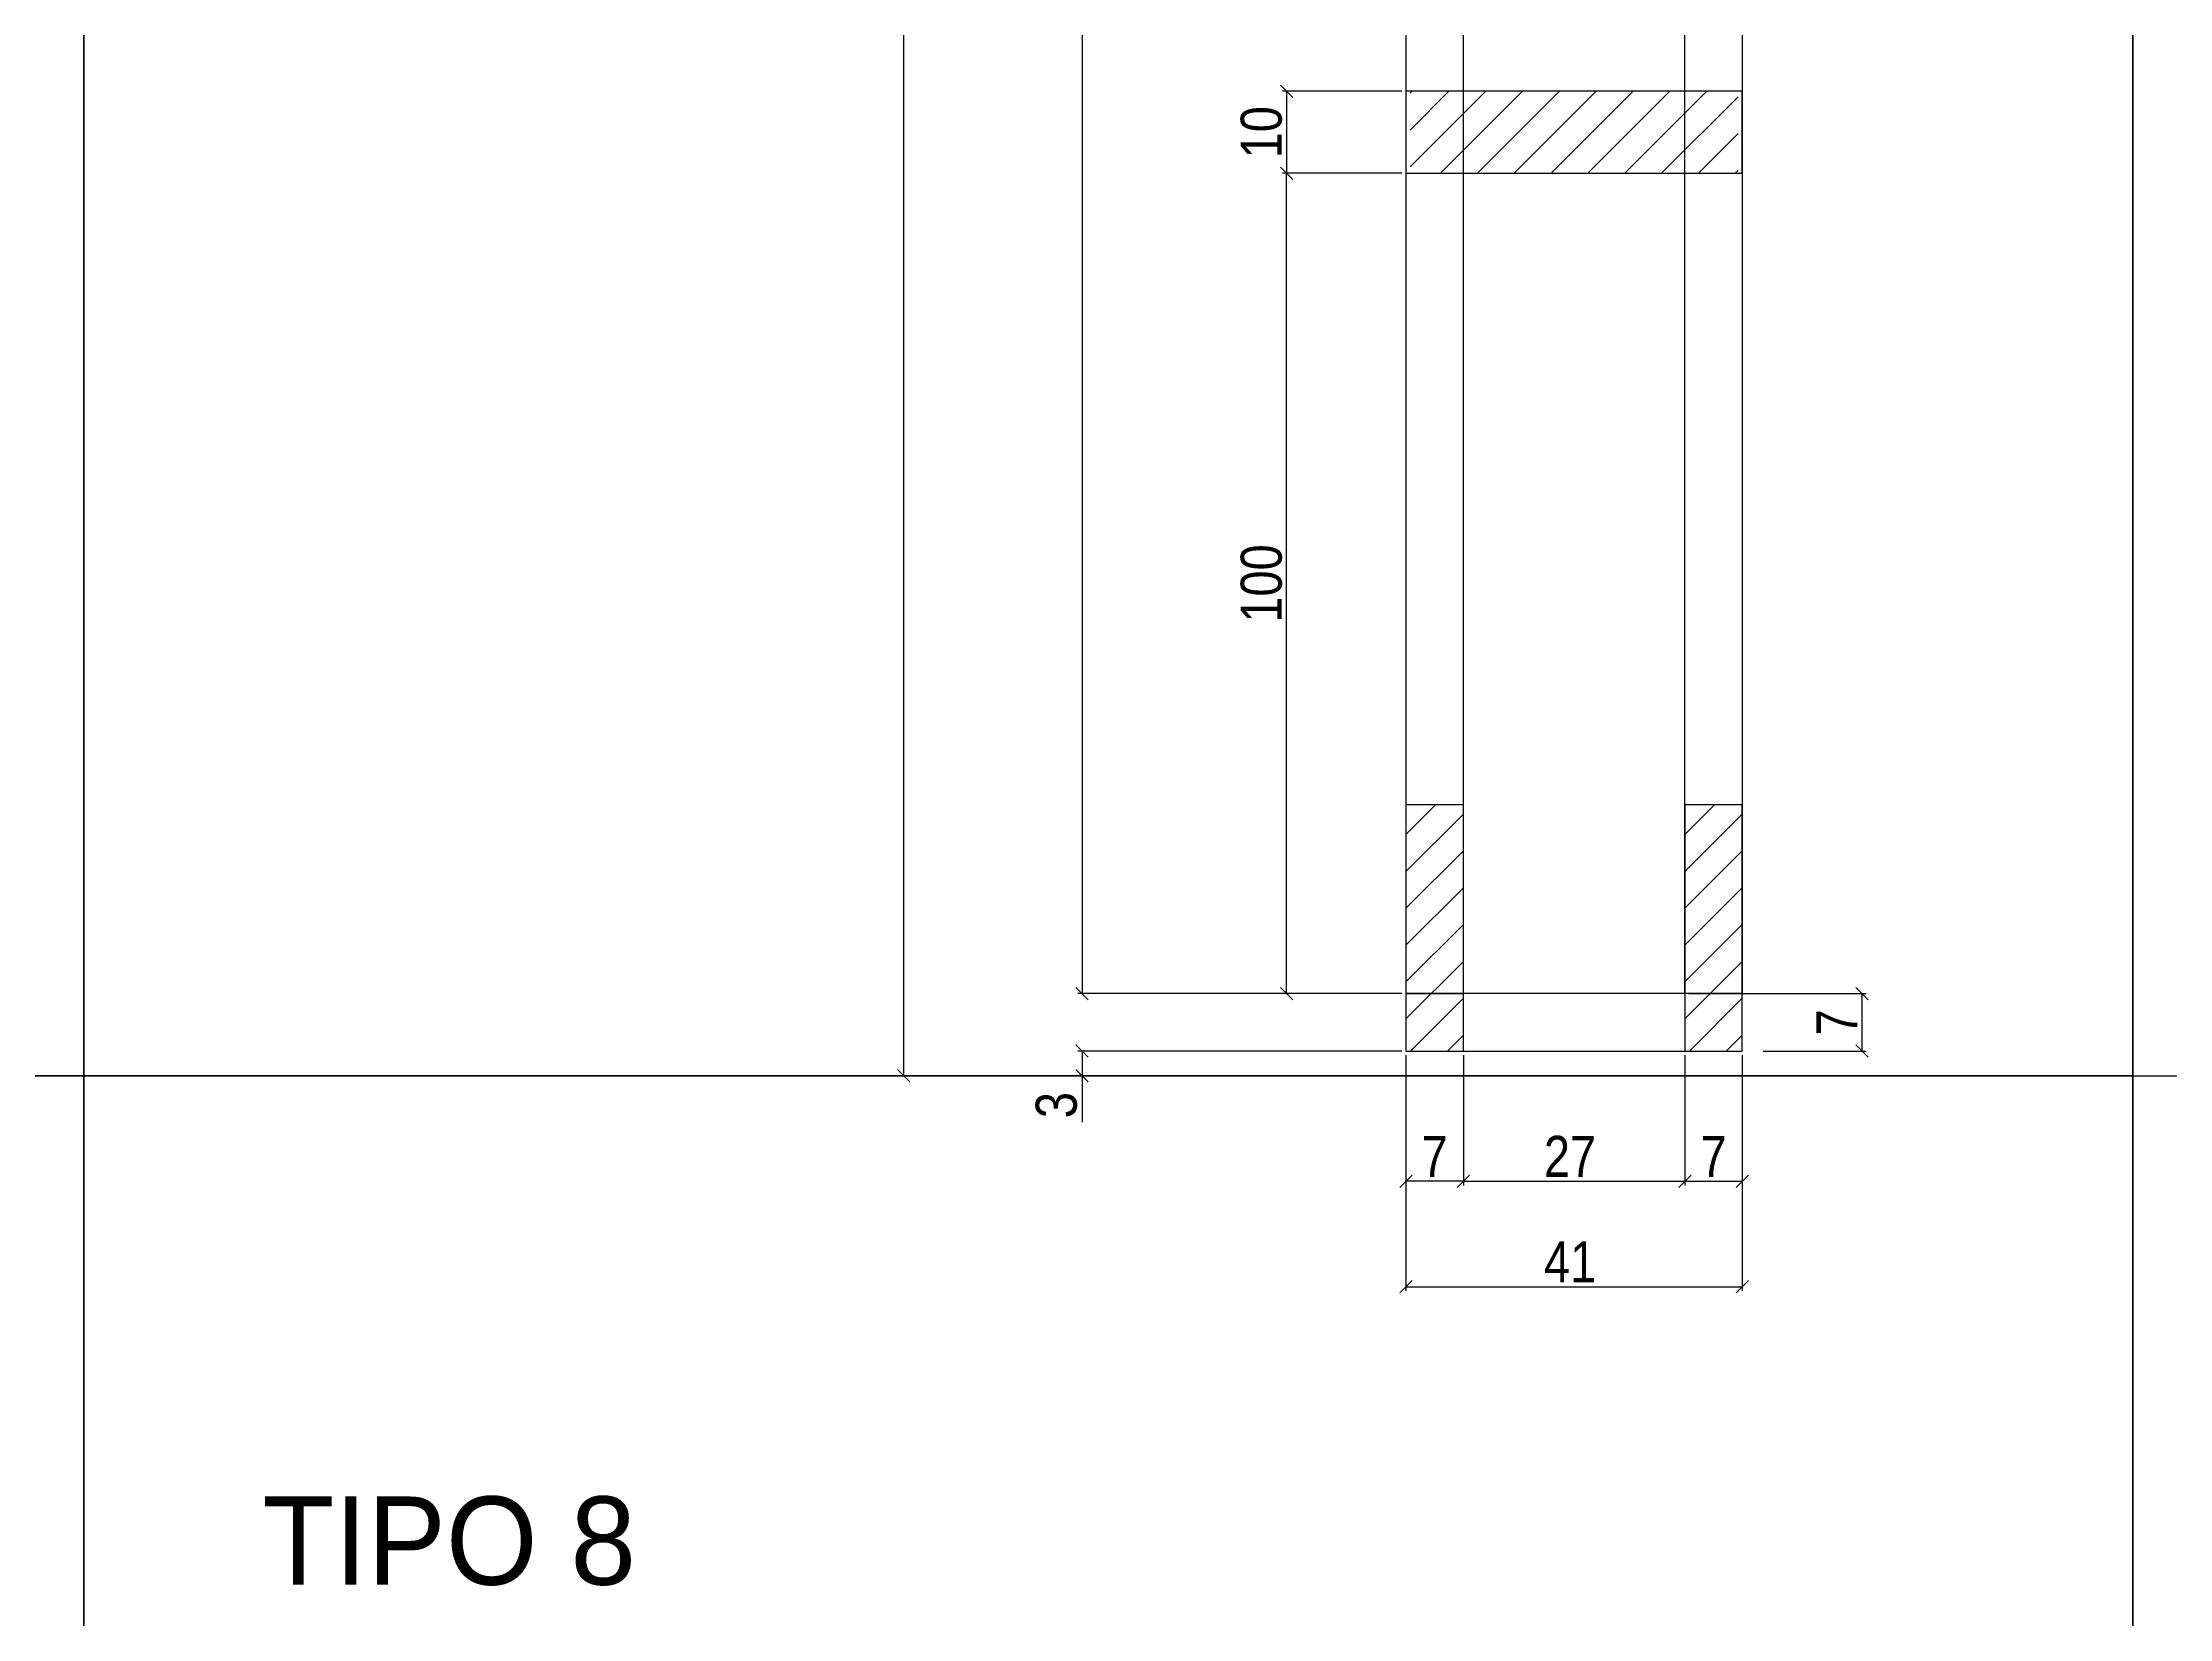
# Model space of a CAD drawing. Header units: millimetres. Extents: x 3247 to 10920, y 704 to 3817.
# Drawn here: x 3736 to 4255, y 2248 to 2633 of the extents above; entities that cross this region are included whole.
import ezdxf

# ---------------------------------------------------------------- set-up
doc = ezdxf.new("R2010")
doc.units = ezdxf.units.MM
for name, color, linetype in [('1', 1, 'Continuous'), ('COTA', 241, 'Continuous'), ('Painéis', 200, 'Continuous'), ('SARR_7x7', 40, 'Continuous'), ('TIRAS REESCORAMENTO', 252, 'Continuous'), ('VIGAS', 3, 'Continuous')]:
    doc.layers.add(name, color=color, linetype=linetype)
doc.styles.add('COTA TECNICA 2X', font='techl___.ttf', dxfattribs={"height": 10})
doc.styles.add('ROMAS860', font='ROMAS860.SHX', dxfattribs={"height": 8.5})
doc.dimstyles.new('SECAO', dxfattribs={"dimscale": 0.333333, "dimtxt": 5, "dimasz": 9, "dimexe": 3, "dimexo": 3, "dimgap": 3, "dimtad": 1, "dimdec": 1, "dimlfac": 0.5, "dimzin": 12, "dimdsep": 46, "dimtxsty": 'COTA TECNICA 2X', "dimblk1": 'OBLIQUE', "dimblk2": 'OBLIQUE', "dimsah": 1, "dimcen": 0.9, "dimclrd": 4, "dimclre": 4, "dimclrt": 240, "dimadec": 1, "dimazin": 3, "dimtfac": 1, "dimtdec": 1, "dimtmove": 0, "dimatfit": 3, "dimfxl": 1, "dimtolj": 1, "dimtzin": 12, "dimarcsym": 0})

# ---------------------------------------------------------------- blocks, each defined once
blk = doc.blocks.new('_Oblique')
at = {"layer": '1', "color": 0, "lineweight": -2}
blk.add_line((-0.5, -0.5), (0.5, 0.5), dxfattribs=at)
blk = doc.blocks.new('*D164')
at = {"layer": 'COTA', "color": 4, "lineweight": -2, "transparency": 16777216}
for p, q in [((4067.52, 2934.89), (3988.56, 2934.89)), ((3989.56, 2934.89), (3989.56, 2400.8)), ((4067.52, 2400.8), (3988.56, 2400.8))]:
    blk.add_line(p, q, dxfattribs=at)
at = {"layer": 'Defpoints', "color": 0, "transparency": 16777216}
for p in [(4068.52, 2934.89), (3989.56, 2400.8), (4068.52, 2400.8)]:
    blk.add_point(p, dxfattribs=at)
at = {"layer": 'COTA', "color": 4, "lineweight": -2, "transparency": 16777216, "xscale": 3, "yscale": 3, "zscale": 3}
for p, rotation in [((3989.56, 2934.89), 90), ((3989.56, 2400.8), 270)]:
    blk.add_blockref('_Oblique', p, dxfattribs=dict(at, rotation=rotation))
at = {"layer": 'COTA', "color": 240, "transparency": 16777216, "insert": (3983.46, 2667.84), "char_height": 10, "attachment_point": 5, "rotation": 90, "style": 'COTA TECNICA 2X'}
blk.add_mtext('\\A1;267', dxfattribs=at)
blk = doc.blocks.new('*D165')
at = {"layer": 'COTA', "color": 4, "lineweight": -2, "transparency": 16777216}
for p, q in [((4068.52, 2385.8), (4068.52, 2328.34)), ((4150.52, 2385.8), (4150.52, 2328.34)), ((4068.52, 2329.34), (4150.52, 2329.34))]:
    blk.add_line(p, q, dxfattribs=at)
at = {"layer": 'Defpoints', "color": 0, "transparency": 16777216}
for p in [(4068.52, 2386.8), (4150.52, 2386.8), (4150.52, 2329.34)]:
    blk.add_point(p, dxfattribs=at)
at = {"layer": 'COTA', "color": 4, "lineweight": -2, "transparency": 16777216, "xscale": 3, "yscale": 3, "zscale": 3, "rotation": 180}
blk.add_blockref('_Oblique', (4068.52, 2329.34), dxfattribs=at)
at = {"layer": 'COTA', "color": 4, "lineweight": -2, "transparency": 16777216, "xscale": 3, "yscale": 3, "zscale": 3}
blk.add_blockref('_Oblique', (4150.52, 2329.34), dxfattribs=at)
at = {"layer": 'COTA', "color": 240, "transparency": 16777216, "insert": (4108.52, 2335.41), "char_height": 10, "attachment_point": 5, "style": 'COTA TECNICA 2X'}
blk.add_mtext('\\A1;41', dxfattribs=at)
blk = doc.blocks.new('*D166')
at = {"layer": 'COTA', "color": 4, "lineweight": -2, "transparency": 16777216}
for p, q in [((4082.52, 2385.8), (4082.52, 2354.06)), ((4136.52, 2385.8), (4136.52, 2354.06)), ((4082.52, 2355.06), (4136.52, 2355.06))]:
    blk.add_line(p, q, dxfattribs=at)
at = {"layer": 'Defpoints', "color": 0, "transparency": 16777216}
for p in [(4082.52, 2386.8), (4136.52, 2386.8), (4136.52, 2355.06)]:
    blk.add_point(p, dxfattribs=at)
at = {"layer": 'COTA', "color": 4, "lineweight": -2, "transparency": 16777216, "xscale": 3, "yscale": 3, "zscale": 3, "rotation": 180}
blk.add_blockref('_Oblique', (4082.52, 2355.06), dxfattribs=at)
at = {"layer": 'COTA', "color": 4, "lineweight": -2, "transparency": 16777216, "xscale": 3, "yscale": 3, "zscale": 3}
blk.add_blockref('_Oblique', (4136.52, 2355.06), dxfattribs=at)
at = {"layer": 'COTA', "color": 240, "transparency": 16777216, "insert": (4108.52, 2361.13), "char_height": 10, "attachment_point": 5, "style": 'COTA TECNICA 2X'}
blk.add_mtext('\\A1;27', dxfattribs=at)
blk = doc.blocks.new('*D167')
at = {"layer": 'COTA', "color": 4, "lineweight": -2, "transparency": 16777216}
blk.add_line((4136.52, 2355.06), (4150.52, 2355.06), dxfattribs=at)
at = {"layer": 'Defpoints', "color": 0, "transparency": 16777216}
for p in [(4136.52, 2355.06), (4150.52, 2355.06), (4150.52, 2355.06)]:
    blk.add_point(p, dxfattribs=at)
at = {"layer": 'COTA', "color": 4, "lineweight": -2, "transparency": 16777216, "xscale": 3, "yscale": 3, "zscale": 3, "rotation": 180}
blk.add_blockref('_Oblique', (4136.52, 2355.06), dxfattribs=at)
at = {"layer": 'COTA', "color": 4, "lineweight": -2, "transparency": 16777216, "xscale": 3, "yscale": 3, "zscale": 3}
blk.add_blockref('_Oblique', (4150.52, 2355.06), dxfattribs=at)
at = {"layer": 'COTA', "color": 240, "transparency": 16777216, "insert": (4143.52, 2361.13), "char_height": 10, "attachment_point": 5, "style": 'COTA TECNICA 2X'}
blk.add_mtext('\\A1;7', dxfattribs=at)
blk = doc.blocks.new('*D168')
at = {"layer": 'COTA', "color": 4, "lineweight": -2, "transparency": 16777216}
blk.add_line((4082.52, 2355.06), (4068.52, 2355.06), dxfattribs=at)
at = {"layer": 'Defpoints', "color": 0, "transparency": 16777216}
for p in [(4068.52, 2355.06), (4068.52, 2355.06), (4082.52, 2355.06)]:
    blk.add_point(p, dxfattribs=at)
at = {"layer": 'COTA', "color": 4, "lineweight": -2, "transparency": 16777216, "xscale": 3, "yscale": 3, "zscale": 3, "rotation": 180}
blk.add_blockref('_Oblique', (4068.52, 2355.06), dxfattribs=at)
at = {"layer": 'COTA', "color": 4, "lineweight": -2, "transparency": 16777216, "xscale": 3, "yscale": 3, "zscale": 3}
blk.add_blockref('_Oblique', (4082.52, 2355.06), dxfattribs=at)
at = {"layer": 'COTA', "color": 240, "transparency": 16777216, "insert": (4075.52, 2361.13), "char_height": 10, "attachment_point": 5, "style": 'COTA TECNICA 2X'}
blk.add_mtext('\\A1;7', dxfattribs=at)
blk = doc.blocks.new('*D169')
at = {"layer": 'COTA', "color": 4, "lineweight": -2, "transparency": 16777216}
for p, q in [((4067.52, 2620.81), (4038.42, 2620.81)), ((4039.42, 2620.81), (4039.42, 2600.81)), ((4067.52, 2600.81), (4038.42, 2600.81))]:
    blk.add_line(p, q, dxfattribs=at)
at = {"layer": 'Defpoints', "color": 0, "transparency": 16777216}
for p in [(4068.52, 2620.81), (4039.42, 2600.81), (4068.52, 2600.81)]:
    blk.add_point(p, dxfattribs=at)
at = {"layer": 'COTA', "color": 4, "lineweight": -2, "transparency": 16777216, "xscale": 3, "yscale": 3, "zscale": 3}
for p, rotation in [((4039.42, 2620.81), 90), ((4039.42, 2600.81), 270)]:
    blk.add_blockref('_Oblique', p, dxfattribs=dict(at, rotation=rotation))
at = {"layer": 'COTA', "color": 240, "transparency": 16777216, "insert": (4033.32, 2610.81), "char_height": 10, "attachment_point": 5, "rotation": 90, "style": 'COTA TECNICA 2X'}
blk.add_mtext('\\A1;10', dxfattribs=at)
blk = doc.blocks.new('*D198')
at = {"layer": 'COTA', "color": 4, "lineweight": -2, "transparency": 16777216}
for p, q in [((4081.52, 2940.89), (3945.06, 2940.89)), ((3946.06, 2940.89), (3946.06, 2380.8)), ((4067.52, 2380.8), (3945.06, 2380.8))]:
    blk.add_line(p, q, dxfattribs=at)
at = {"layer": 'Defpoints', "color": 0, "transparency": 16777216}
for p in [(4082.52, 2940.89), (3946.06, 2380.8), (4068.52, 2380.8)]:
    blk.add_point(p, dxfattribs=at)
at = {"layer": 'COTA', "color": 4, "lineweight": -2, "transparency": 16777216, "xscale": 3, "yscale": 3, "zscale": 3}
for p, rotation in [((3946.06, 2940.89), 90), ((3946.06, 2380.8), 270)]:
    blk.add_blockref('_Oblique', p, dxfattribs=dict(at, rotation=rotation))
at = {"layer": 'COTA', "color": 240, "transparency": 16777216, "insert": (3939.93, 2660.84), "char_height": 10, "attachment_point": 5, "rotation": 90, "style": 'COTA TECNICA 2X'}
blk.add_mtext('\\A1;280', dxfattribs=at)
blk = doc.blocks.new('*D199')
at = {"layer": 'COTA', "color": 4, "lineweight": -2, "transparency": 16777216}
for p, q in [((4067.52, 2386.8), (3988.56, 2386.8)), ((3989.56, 2386.8), (3989.56, 2380.8)), ((4067.52, 2380.8), (3988.56, 2380.8)), ((3989.56, 2380.8), (3989.56, 2369.47))]:
    blk.add_line(p, q, dxfattribs=at)
at = {"layer": 'Defpoints', "color": 0, "transparency": 16777216}
for p in [(4068.52, 2386.8), (3989.56, 2380.8), (4068.52, 2380.8)]:
    blk.add_point(p, dxfattribs=at)
at = {"layer": 'COTA', "color": 4, "lineweight": -2, "transparency": 16777216, "xscale": 3, "yscale": 3, "zscale": 3}
for p, rotation in [((3989.56, 2386.8), 90), ((3989.56, 2380.8), 270)]:
    blk.add_blockref('_Oblique', p, dxfattribs=dict(at, rotation=rotation))
at = {"layer": 'COTA', "color": 240, "transparency": 16777216, "insert": (3983.34, 2373.63), "char_height": 10, "attachment_point": 5, "rotation": 90, "style": 'COTA TECNICA 2X'}
blk.add_mtext('\\A1;3', dxfattribs=at)
blk = doc.blocks.new('*D202')
at = {"layer": 'COTA', "color": 4, "lineweight": -2, "transparency": 16777216}
for p, q in [((4067.52, 2600.81), (4038.42, 2600.81)), ((4039.42, 2400.8), (4039.42, 2600.81)), ((4066.52, 2400.8), (4038.42, 2400.8))]:
    blk.add_line(p, q, dxfattribs=at)
at = {"layer": 'Defpoints', "color": 0, "transparency": 16777216}
for p in [(4039.42, 2600.81), (4068.52, 2600.81), (4067.52, 2400.8)]:
    blk.add_point(p, dxfattribs=at)
at = {"layer": 'COTA', "color": 4, "lineweight": -2, "transparency": 16777216, "xscale": 3, "yscale": 3, "zscale": 3}
for p, rotation in [((4039.42, 2600.81), 90), ((4039.42, 2400.8), 270)]:
    blk.add_blockref('_Oblique', p, dxfattribs=dict(at, rotation=rotation))
at = {"layer": 'COTA', "color": 240, "transparency": 16777216, "insert": (4033.32, 2500.8), "char_height": 10, "attachment_point": 5, "rotation": 90, "style": 'COTA TECNICA 2X'}
blk.add_mtext('\\A1;100', dxfattribs=at)
blk = doc.blocks.new('*D203')
at = {"layer": 'COTA', "color": 4, "lineweight": -2, "transparency": 16777216}
for p, q in [((4137.52, 2400.8), (4180.67, 2400.8)), ((4179.67, 2400.8), (4179.67, 2386.8)), ((4155.58, 2386.8), (4180.67, 2386.8))]:
    blk.add_line(p, q, dxfattribs=at)
at = {"layer": 'Defpoints', "color": 0, "transparency": 16777216}
for p in [(4136.52, 2400.8), (4154.58, 2386.8), (4179.67, 2386.8)]:
    blk.add_point(p, dxfattribs=at)
at = {"layer": 'COTA', "color": 4, "lineweight": -2, "transparency": 16777216, "xscale": 3, "yscale": 3, "zscale": 3}
for p, rotation in [((4179.67, 2400.8), 90), ((4179.67, 2386.8), 270)]:
    blk.add_blockref('_Oblique', p, dxfattribs=dict(at, rotation=rotation))
at = {"layer": 'COTA', "color": 240, "transparency": 16777216, "insert": (4173.59, 2393.8), "char_height": 10, "attachment_point": 5, "rotation": 90, "style": 'COTA TECNICA 2X'}
blk.add_mtext('\\A1;7', dxfattribs=at)

msp = doc.modelspace()

# ---------------------------------------------------------------- hatches: boundary and pattern name
at = {"layer": 'COTA'}
h = msp.add_hatch(dxfattribs=at)
h.set_pattern_fill('ANSI31', color=256, scale=2, style=0)
h.set_pattern_definition([(45, (-22059.085, -194671.98), (-4.49012806, 4.49012806), [])])
h.paths.add_polyline_path([(4149.52, 2620.81), (4069.52, 2620.81), (4069.52, 2600.81), (4149.52, 2600.81)])
h = msp.add_hatch(dxfattribs=at)
h.set_pattern_fill('ANSI31', color=256, scale=2, style=0)
h.set_pattern_definition([(45, (-15775.6994, -3422.395), (-4.490128, 4.490128), [])])
h.paths.add_polyline_path([(4068.52, 2386.8), (4082.52, 2386.8), (4082.52, 2446.8), (4068.52, 2446.8)])
h = msp.add_hatch(dxfattribs=at)
h.set_pattern_fill('ANSI31', color=256, scale=2, style=0)
h.set_pattern_definition([(45, (-15707.6994, -3422.395), (-4.490128, 4.490128), [])])
h.paths.add_polyline_path([(4136.52, 2386.8), (4150.52, 2386.8), (4150.52, 2446.8), (4136.52, 2446.8)])

# ---------------------------------------------------------------- linework, layer by layer
at = {"linetype": 'Continuous'}
msp.add_lwpolyline([(4090.52, 2386.8), (4150.52, 2386.8), (4150.52, 2400.8), (4068.52, 2400.8), (4068.52, 2386.8), (4090.52, 2386.8)], dxfattribs=at)
at = {"layer": 'COTA', "color": 1}
msp.add_line((3246.75, 2380.8), (6743.22, 2380.8), dxfattribs=at)
at = {"layer": 'Painéis'}
msp.add_lwpolyline([(4068.52, 2600.81), (4150.52, 2600.81), (4150.52, 2620.81), (4068.52, 2620.81), (4068.52, 2600.81)], dxfattribs=at)
for points in [[(4068.52, 2386.8), (4082.52, 2386.8), (4082.52, 2446.8), (4068.52, 2446.8)], [(4136.52, 2386.8), (4150.52, 2386.8), (4150.52, 2446.8), (4136.52, 2446.8)]]:
    msp.add_lwpolyline(points, close=True, dxfattribs=at)
at = {"layer": 'SARR_7x7', "linetype": 'Continuous'}
for points in [[(4068.52, 2400.8), (4082.52, 2400.8), (4082.52, 2934.89), (4068.52, 2934.89)], [(4150.52, 2400.8), (4136.52, 2400.8), (4136.52, 2934.89), (4150.52, 2934.89)]]:
    msp.add_lwpolyline(points, close=True, dxfattribs=at)
at = {"layer": 'TIRAS REESCORAMENTO', "linetype": 'ByBlock'}
for p, q in [((3746.25, 2380.8), (3246.75, 2380.8)), ((4245.74, 2380.8), (3746.25, 2380.8)), ((4245.74, 2380.8), (3746.25, 2380.8))]:
    msp.add_line(p, q, dxfattribs=at)
at = {"layer": 'VIGAS'}
for points in [[(3746.25, 2240.54), (3246.75, 2240.54), (3246.75, 3008.97), (3746.25, 3008.97)], [(4245.74, 2240.54), (3746.25, 2240.54), (3746.25, 3008.97), (4245.74, 3008.97)], [(4745.24, 2240.54), (4245.74, 2240.54), (4245.74, 3008.97), (4745.24, 3008.97)]]:
    msp.add_lwpolyline(points, close=True, dxfattribs=at)

# ---------------------------------------------------------------- texts
at = {"layer": 'COTA', "color": 7, "style": 'ROMAS860'}
msp.add_text('TIPO 8', height=21.505, dxfattribs=at).set_placement((3789.75, 2256.7))

# ---------------------------------------------------------------- dimensions: what is measured, and where the dimension line sits
at = {"layer": 'COTA', "color": 3}
for base, p1, p2, picture, middle in [((3946.06, 2380.8), (4082.52, 2940.89), (4068.52, 2380.8), '*D198', (3939.93, 2660.84)), ((3989.56, 2400.8), (4068.52, 2934.89), (4068.52, 2400.8), '*D164', (3983.46, 2667.84)), ((4039.42, 2600.81), (4068.52, 2620.81), (4068.52, 2600.81), '*D169', (4033.32, 2610.81)), ((4039.42, 2600.81), (4067.52, 2400.8), (4068.52, 2600.81), '*D202', (4033.32, 2500.8)), ((4179.67, 2386.8), (4136.52, 2400.8), (4154.58, 2386.8), '*D203', (4173.59, 2393.8)), ((3989.56, 2380.8), (4068.52, 2386.8), (4068.52, 2380.8), '*D199', (3983.34, 2373.63))]:
    dim = msp.add_linear_dim(base=base, p1=p1, p2=p2, angle=90, dimstyle='SECAO', dxfattribs=at)
    dim.commit()
    dim.dimension.update_dxf_attribs({"geometry": picture, "text_midpoint": middle})
for base, p1, p2, picture, middle in [((4150.52, 2329.34), (4068.52, 2386.8), (4150.52, 2386.8), '*D165', (4108.52, 2329.34)), ((4136.52, 2355.06), (4082.52, 2386.8), (4136.52, 2386.8), '*D166', (4108.52, 2355.06)), ((4150.52, 2355.06), (4136.52, 2355.06), (4150.52, 2355.06), '*D167', (4143.52, 2355.06))]:
    dim = msp.add_linear_dim(base=base, p1=p1, p2=p2, dimstyle='SECAO', dxfattribs=at)
    dim.commit()
    dim.dimension.update_dxf_attribs({"geometry": picture, "text_midpoint": middle, "dimtype": 160})
dim = msp.add_linear_dim(base=(4068.52, 2355.06), p1=(4082.52, 2355.06), p2=(4068.52, 2355.06), dimstyle='SECAO', dxfattribs=at)
dim.commit()
dim.dimension.update_dxf_attribs({"geometry": '*D168', "text_midpoint": (4075.52, 2361.13)})

doc.saveas('drawing.dxf')
